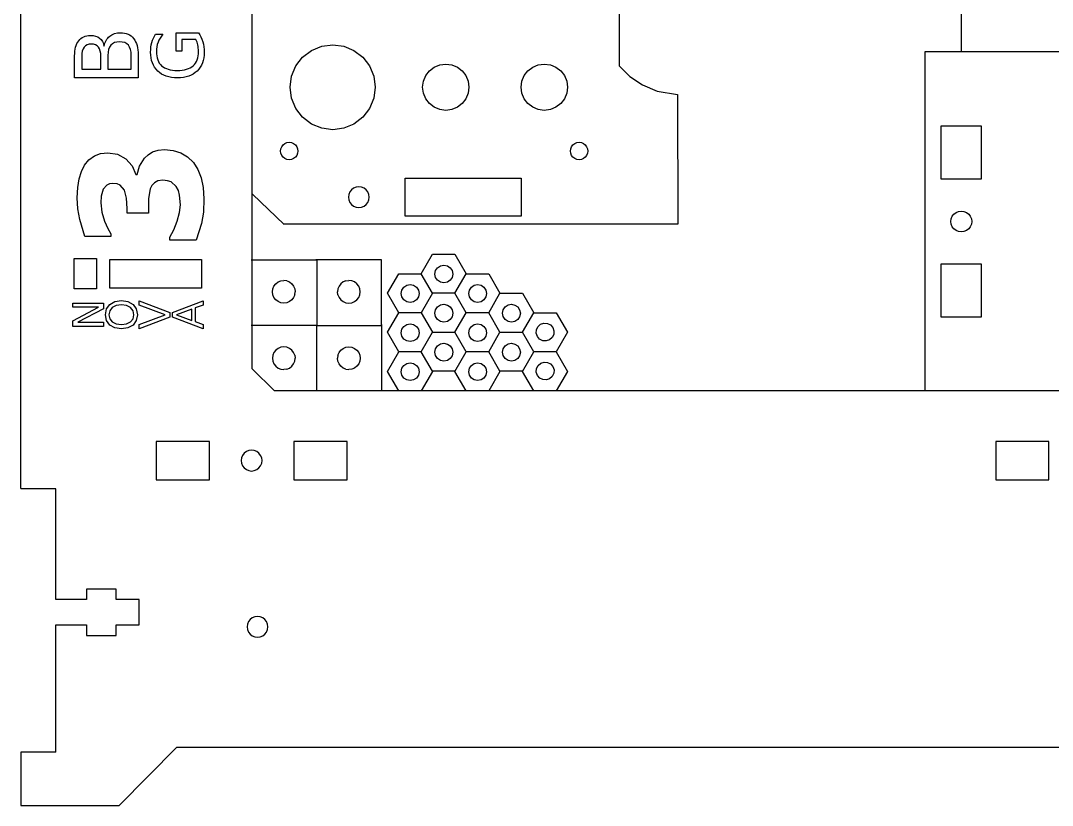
# Model space of a CAD drawing. Extents: x -217 to 647, y -204 to 340.
# Drawn here: x -217.4 to -39.4, y -199.1 to -63.8 of the extents above; entities that cross this region are included whole.
import ezdxf

# ---------------------------------------------------------------- set-up
doc = ezdxf.new("R2010")
doc.units = 0
doc.layers.add('Layer_1', color=7, linetype='CONTINUOUS')

msp = doc.modelspace()

# ---------------------------------------------------------------- linework, layer by layer
at = {"layer": 'Layer_1', "color": 3}
for p, q in [((-177.424241, -123.839025), (-177.424241, -11.013269)), ((-217.335825, -144.474832), (-217.353323, -18.901663)), ((-114.130086, -58.536387), (-114.130086, -71.540792)), ((234.573516, -69.153192), (-61.426259, -69.153192)), ((-114.130086, -71.540792), (-112.31599, -73.419207)), ((-112.31599, -73.419207), (-110.131901, -74.840139)), ((-110.131901, -74.840139), (-107.589897, -75.94535)), ((-107.589897, -75.94535), (-104.060454, -76.510923)), ((-104.060454, -76.510923), (-104.037594, -98.893488)), ((-104.037594, -98.893488), (-171.927194, -98.890665)), ((-173.593356, -127.629467), (-177.424241, -123.839025)), ((103.503815, -127.629467), (-173.593356, -127.629467)), ((-211.256476, -144.479376), (-217.344292, -144.479376)), ((-211.256476, -163.579216), (-211.256476, -144.479376)), ((-200.877274, -161.779231), (-205.967096, -161.779231)), ((-205.967096, -161.779231), (-205.967096, -163.579216)), ((-200.877274, -163.579216), (-200.877274, -161.779231)), ((-205.967096, -163.579216), (-211.256476, -163.579216)), ((-196.935166, -163.579216), (-200.877274, -163.579216)), ((-196.935166, -167.97923), (-196.935166, -163.579216)), ((-211.256476, -189.901292), (-211.256476, -167.97923)), ((-211.256476, -167.97923), (-205.967096, -167.97923)), ((-205.967096, -167.97923), (-205.967096, -169.779215)), ((-200.877274, -169.779215), (-200.877274, -167.97923)), ((-200.877274, -167.97923), (-196.935166, -167.97923)), ((-205.967096, -169.779215), (-200.877274, -169.779215)), ((-211.256476, -189.901292), (-217.344292, -189.901292)), ((-217.344292, -189.901292), (-217.344292, -199.087767)), ((-200.374772, -199.083251), (-190.39825, -189.078925)), ((-190.39825, -189.078925), (83.553018, -189.078925)), ((-217.344292, -199.087767), (-200.374772, -199.083251))]:
    msp.add_line(p, q, dxfattribs=at)
at = {"layer": 'Layer_1', "color": 5}
for p, q in [((-55.076288, -69.130784), (-55.076288, -56.206671)), ((-61.426259, -69.153192), (-61.426259, -127.653174)), ((-166.292399, -105.030218), (-166.292399, -116.319107)), ((-154.097455, -110.789885), (-152.156161, -107.42747)), ((-152.156161, -107.42747), (-148.273585, -107.427473)), ((-142.44961, -110.789885), (-140.508317, -107.42747)), ((-140.508317, -107.42747), (-136.62574, -107.427473)), ((-136.62574, -107.427473), (-134.684447, -110.789885)), ((-152.156161, -114.152298), (-154.097455, -110.789885)), ((-146.332291, -110.789885), (-148.273585, -114.152298)), ((-140.508317, -114.152298), (-142.44961, -110.789885)), ((-148.273585, -114.152298), (-152.156161, -114.152298)), ((-136.62574, -114.152298), (-140.508317, -114.152298)), ((-130.803976, -117.51613), (-128.862688, -114.153714)), ((-128.862688, -114.153714), (-124.980106, -114.153717)), ((-124.980106, -114.153717), (-123.038818, -117.516127)), ((-166.292399, -116.319107), (-177.581287, -116.319107)), ((-166.292399, -127.607996), (-166.292399, -116.319107)), ((-166.292399, -116.319107), (-155.00351, -116.319107)), ((-128.86269, -120.878542), (-130.803976, -117.51613)), ((-123.038818, -117.516127), (-124.980106, -120.878545)), ((-154.097455, -124.242699), (-152.156161, -120.880284)), ((-124.980106, -120.878545), (-128.86269, -120.878542)), ((-124.98829, -120.881906), (-123.047002, -124.244316)), ((-152.156161, -127.605111), (-154.097455, -124.242699)), ((-123.047002, -124.244316), (-124.98829, -127.606731))]:
    msp.add_line(p, q, dxfattribs=at)
at = {"layer": 'Layer_1', "color": 1}
for p, q in [((-194.091676, -66.087011), (-192.808013, -66.087011)), ((-190.521306, -69.01854), (-190.521306, -65.854179)), ((-190.521306, -65.854179), (-186.694202, -65.854179)), ((-187.136021, -67.048285), (-189.5302, -67.048285)), ((-189.5302, -67.048285), (-189.5302, -69.01854)), ((-189.5302, -69.01854), (-190.521306, -69.01854)), ((-208.042754, -73.640666), (-208.042754, -69.846243)), ((-206.822072, -69.956543), (-206.822072, -72.155241)), ((-203.512992, -72.155241), (-203.512992, -69.956543)), ((-202.307018, -69.772693), (-202.307018, -72.155241)), ((-198.284648, -72.155241), (-198.284648, -69.772693)), ((-197.063963, -69.699168), (-197.063963, -73.640666)), ((-206.822072, -72.155241), (-203.512992, -72.155241)), ((-202.307018, -72.155241), (-198.284648, -72.155241)), ((-197.063963, -73.640666), (-208.042754, -73.640666)), ((-205.570348, -87.751285), (-204.638395, -87.0805)), ((-204.638395, -87.0805), (-203.551364, -86.678022)), ((-203.551364, -86.678022), (-202.33399, -86.543798)), ((-202.33399, -86.543798), (-200.655004, -86.803329)), ((-200.655004, -86.803329), (-199.198132, -87.581783)), ((-196.005849, -87.461782), (-195.376845, -86.880997)), ((-195.376845, -86.880997), (-194.589322, -86.409657)), ((-194.589322, -86.409657), (-193.639768, -86.097209)), ((-193.639768, -86.097209), (-192.524596, -85.993069)), ((-192.524596, -85.993069), (-191.055339, -86.136071)), ((-191.055339, -86.136071), (-189.719936, -86.564992)), ((-189.719936, -86.564992), (-188.546601, -87.269363)), ((-206.868701, -89.765449), (-206.322596, -88.69038)), ((-206.322596, -88.69038), (-205.570348, -87.751285)), ((-199.198132, -87.581783), (-198.089986, -88.783965)), ((-198.089986, -88.783965), (-197.457506, -90.314428)), ((-197.260199, -90.314428), (-196.879675, -88.85277)), ((-196.879675, -88.85277), (-196.005849, -87.461782)), ((-188.546601, -87.269363), (-187.563547, -88.238514)), ((-187.563547, -88.238514), (-186.779537, -89.451194)), ((-207.266899, -91.041714), (-206.868701, -89.765449)), ((-197.457506, -90.314428), (-197.260199, -90.314428)), ((-186.779537, -89.451194), (-186.203481, -90.858129)), ((-207.510019, -92.543955), (-207.266899, -91.041714)), ((-202.496166, -92.122061), (-203.123287, -92.856403)), ((-202.036328, -91.899642), (-202.496166, -92.122061)), ((-201.4602, -91.825474), (-202.036328, -91.899642)), ((-200.7274, -91.904919), (-201.4602, -91.825474)), ((-200.163585, -92.143284), (-200.7274, -91.904919)), ((-199.416625, -93.025906), (-200.163585, -92.143284)), ((-194.7109, -92.189145), (-195.005121, -92.799902)), ((-194.279274, -91.712528), (-194.7109, -92.189145)), ((-193.671493, -91.405358), (-194.279274, -91.712528)), ((-192.848768, -91.302967), (-193.671493, -91.405358)), ((-192.011991, -91.375329), (-192.848768, -91.302967)), ((-191.390049, -91.592471), (-192.011991, -91.375329)), ((-190.523285, -92.362119), (-191.390049, -91.592471)), ((-190.151525, -93.041795), (-190.523285, -92.362119)), ((-186.203481, -90.858129), (-185.849395, -92.526316)), ((-185.849395, -92.526316), (-185.731366, -94.522784)), ((-207.483617, -96.198055), (-207.591107, -94.296837)), ((-207.591071, -94.296837), (-207.510019, -92.543955)), ((-203.461583, -94.042668), (-203.546148, -95.200654)), ((-203.123287, -92.856403), (-203.461583, -94.042668)), ((-199.078328, -94.3957), (-199.416625, -93.025906)), ((-195.005121, -92.799902), (-195.272904, -94.42395)), ((-189.938356, -93.866138), (-190.151525, -93.041795)), ((-189.804501, -95.52552), (-189.938356, -93.866138)), ((-203.546148, -95.200654), (-203.36293, -96.782368)), ((-198.9938, -96.160971), (-199.078328, -94.3957)), ((-195.272904, -94.42395), (-195.301153, -96.090331)), ((-189.938356, -96.879424), (-189.804501, -95.52552)), ((-185.731366, -94.522784), (-185.833532, -96.805285)), ((-207.161256, -98.060383), (-207.483617, -96.198055)), ((-203.36293, -96.782368), (-202.897805, -98.349859)), ((-198.9938, -96.994176), (-198.9938, -96.160971)), ((-195.301153, -96.994176), (-198.9938, -96.994176)), ((-195.301153, -96.090331), (-195.301153, -96.994176)), ((-190.340067, -98.371082), (-189.938356, -96.879424)), ((-185.833532, -96.805285), (-186.140067, -98.738253)), ((-206.26628, -100.990725), (-207.161256, -98.060383)), ((-202.897805, -98.349859), (-202.312912, -99.592624)), ((-202.312912, -99.592624), (-201.770284, -100.552942)), ((-190.92496, -99.830933), (-190.340067, -98.371082)), ((-186.140067, -98.738253), (-187.056157, -101.597954)), ((-201.770284, -100.990725), (-206.26628, -100.990725)), ((-201.770284, -100.552942), (-201.770284, -100.990725)), ((-191.608506, -101.089559), (-190.92496, -99.830933)), ((-191.608506, -101.597954), (-191.608506, -101.089559)), ((-187.056157, -101.597954), (-191.608506, -101.597954)), ((-208.098425, -110.028863), (-208.098425, -104.803688)), ((-208.098425, -104.803688), (-204.250772, -104.803688)), ((-204.250772, -104.803688), (-204.250772, -110.028863)), ((-201.99573, -109.887611), (-201.99573, -104.944912)), ((-201.99573, -104.944912), (-186.168243, -104.944912)), ((-186.168243, -104.944912), (-186.168243, -109.887611)), ((-204.250772, -110.028863), (-208.098425, -110.028863)), ((-186.168243, -109.887611), (-201.99573, -109.887611)), ((-201.09027, -112.206811), (-199.964517, -112.040428)), ((-199.964517, -112.040428), (-198.840541, -112.206811)), ((-196.883822, -112.808622), (-196.883822, -112.065206)), ((-196.883822, -112.065206), (-191.59851, -114.079507)), ((-191.15874, -114.079507), (-185.87341, -112.065206)), ((-185.87341, -112.065206), (-185.87341, -112.808622)), ((-208.33404, -113.180329), (-208.33404, -112.486475)), ((-208.33404, -112.486475), (-203.048729, -112.486475)), ((-208.33404, -115.523855), (-203.912501, -113.180329)), ((-203.912501, -113.180329), (-208.33404, -113.180329)), ((-203.048729, -113.449373), (-207.470268, -115.792899)), ((-203.048729, -112.486475), (-203.048729, -113.449373)), ((-202.708085, -114.483074), (-202.521341, -113.483005)), ((-202.521341, -113.483005), (-201.961129, -112.705959)), ((-201.982354, -113.78568), (-202.1275, -114.483074)), ((-201.546933, -113.25113), (-201.982354, -113.78568)), ((-201.961129, -112.705959), (-201.09027, -112.206811)), ((-200.861042, -112.908628), (-201.546933, -113.25113)), ((-199.964517, -112.794461), (-200.861042, -112.908628)), ((-199.070657, -112.908628), (-199.964517, -112.794461)), ((-198.385654, -113.25113), (-199.070657, -112.908628)), ((-198.840541, -112.206811), (-197.967923, -112.705959)), ((-197.950233, -113.78568), (-198.385654, -113.25113)), ((-197.967923, -112.705959), (-197.410376, -113.483005)), ((-197.805087, -114.483074), (-197.950233, -113.78568)), ((-197.410376, -113.483005), (-197.22452, -114.483074)), ((-192.433953, -114.486614), (-196.883822, -112.808622)), ((-187.824002, -113.513096), (-190.45427, -114.486614)), ((-187.824002, -115.456592), (-187.824002, -113.513096)), ((-185.87341, -112.808622), (-187.229262, -113.290071)), ((-187.229262, -113.290071), (-187.229262, -115.672537)), ((-208.33404, -116.486753), (-208.33404, -115.523855)), ((-202.521341, -115.486684), (-202.708085, -114.483074)), ((-202.708085, -114.483074), (-202.708085, -114.483074)), ((-201.961129, -116.267269), (-202.521341, -115.486684)), ((-202.1275, -114.483074), (-201.982354, -115.182237)), ((-202.1275, -114.483074), (-202.1275, -114.483074)), ((-201.982354, -115.182237), (-201.546933, -115.722098)), ((-198.385654, -115.722098), (-197.950233, -115.182237)), ((-197.410376, -115.486684), (-197.967923, -116.267269)), ((-197.950233, -115.182237), (-197.805087, -114.483074)), ((-197.22452, -114.483074), (-197.410376, -115.486684)), ((-196.883822, -116.161066), (-192.433953, -114.486614)), ((-191.59851, -114.890181), (-196.883822, -116.90802)), ((-191.59851, -114.079507), (-191.59851, -114.890181)), ((-191.59851, -114.890181), (-191.59851, -114.890181)), ((-191.15874, -114.890181), (-191.15874, -114.079507)), ((-185.87341, -116.90802), (-191.15874, -114.890181)), ((-191.15874, -114.890181), (-191.15874, -114.890181)), ((-190.45427, -114.486614), (-187.824002, -115.456592)), ((-190.45427, -114.486614), (-190.45427, -114.486614)), ((-203.048729, -116.486753), (-208.33404, -116.486753)), ((-208.33404, -116.486753), (-208.33404, -116.486753)), ((-207.470268, -115.792899), (-203.048729, -115.792899)), ((-203.048729, -115.792899), (-203.048729, -116.486753)), ((-201.09027, -116.766417), (-201.961129, -116.267269)), ((-201.546933, -115.722098), (-200.861042, -116.0646)), ((-199.964517, -116.9328), (-201.09027, -116.766417)), ((-200.861042, -116.0646), (-199.964517, -116.178767)), ((-199.964517, -116.178767), (-199.070657, -116.0646)), ((-198.838782, -116.766417), (-199.964517, -116.9328)), ((-199.070657, -116.0646), (-198.385654, -115.722098)), ((-197.967923, -116.267269), (-198.838782, -116.766417)), ((-196.883822, -116.90802), (-196.883822, -116.161066)), ((-187.229262, -115.672537), (-185.87341, -116.153986)), ((-185.87341, -116.153986), (-185.87341, -116.90802))]:
    msp.add_line(p, q, dxfattribs=at)
at = {"layer": 'Layer_1', "color": 7}
for p, q in [((-168.720625, -70.064773), (-167.201629, -68.899186)), ((-167.201629, -68.899186), (-165.432718, -68.166496)), ((-165.432718, -68.166496), (-163.534446, -67.916581)), ((-163.534446, -67.916581), (-161.636173, -68.166496)), ((-161.636173, -68.166496), (-159.867262, -68.899186)), ((-159.867262, -68.899186), (-158.348234, -70.064773)), ((-169.886209, -71.583772), (-168.720625, -70.064773)), ((-158.348234, -70.064773), (-157.182682, -71.583772)), ((-170.61893, -73.352687), (-169.886209, -71.583772)), ((-157.182682, -71.583772), (-156.449961, -73.352687)), ((-147.498744, -73.250776), (-146.863066, -72.422341)), ((-146.863066, -72.422341), (-146.034631, -71.786692)), ((-146.034631, -71.786692), (-145.069911, -71.387066)), ((-145.069911, -71.387066), (-144.034635, -71.25078)), ((-144.034635, -71.25078), (-142.99936, -71.387066)), ((-142.99936, -71.387066), (-142.034639, -71.786692)), ((-142.034639, -71.786692), (-141.206204, -72.422341)), ((-141.206204, -72.422341), (-140.570527, -73.250776)), ((-130.49875, -73.250776), (-129.863072, -72.422341)), ((-129.863072, -72.422341), (-129.034637, -71.786692)), ((-129.034637, -71.786692), (-128.069917, -71.387066)), ((-128.069917, -71.387066), (-127.034641, -71.25078)), ((-127.034641, -71.25078), (-125.999365, -71.387066)), ((-125.999365, -71.387066), (-125.034645, -71.786692)), ((-125.034645, -71.786692), (-124.20621, -72.422341)), ((-124.20621, -72.422341), (-123.570533, -73.250776)), ((-170.868845, -75.250964), (-170.61893, -73.352687)), ((-156.449961, -73.352687), (-156.200046, -75.250964)), ((-148.034627, -75.250772), (-147.898342, -74.215497)), ((-147.898342, -74.215497), (-147.498744, -73.250776)), ((-140.570527, -73.250776), (-140.170928, -74.215497)), ((-140.170928, -74.215497), (-140.034643, -75.250772)), ((-131.034633, -75.250772), (-130.898348, -74.215497)), ((-130.898348, -74.215497), (-130.49875, -73.250776)), ((-123.570533, -73.250776), (-123.170906, -74.215497)), ((-123.170906, -74.215497), (-123.034621, -75.250772)), ((-170.61893, -77.149274), (-170.868845, -75.250964)), ((-156.200046, -75.250964), (-156.449961, -77.149274)), ((-147.898342, -76.286048), (-148.034627, -75.250772)), ((-147.498744, -77.250768), (-147.898342, -76.286048)), ((-140.170928, -76.286048), (-140.570527, -77.250768)), ((-140.034643, -75.250772), (-140.170928, -76.286048)), ((-130.898348, -76.286048), (-131.034633, -75.250772)), ((-130.49875, -77.250768), (-130.898348, -76.286048)), ((-123.170906, -76.286048), (-123.570533, -77.250768)), ((-123.034621, -75.250772), (-123.170906, -76.286048)), ((-169.886209, -78.918188), (-170.61893, -77.149274)), ((-156.449961, -77.149274), (-157.182682, -78.918188)), ((-146.863066, -78.079204), (-147.498744, -77.250768)), ((-146.034631, -78.714881), (-146.863066, -78.079204)), ((-141.206204, -78.079204), (-142.034639, -78.714881)), ((-140.570527, -77.250768), (-141.206204, -78.079204)), ((-129.863072, -78.079204), (-130.49875, -77.250768)), ((-129.034637, -78.714881), (-129.863072, -78.079204)), ((-124.20621, -78.079204), (-125.034645, -78.714881)), ((-123.570533, -77.250768), (-124.20621, -78.079204)), ((-168.720625, -80.437187), (-169.886209, -78.918188)), ((-157.182682, -78.918188), (-158.348234, -80.437187)), ((-145.069911, -79.114479), (-146.034631, -78.714881)), ((-144.034635, -79.250793), (-145.069911, -79.114479)), ((-142.99936, -79.114479), (-144.034635, -79.250793)), ((-142.034639, -78.714881), (-142.99936, -79.114479)), ((-128.069917, -79.114479), (-129.034637, -78.714881)), ((-127.034641, -79.250793), (-128.069917, -79.114479)), ((-125.999365, -79.114479), (-127.034641, -79.250793)), ((-125.034645, -78.714881), (-125.999365, -79.114479)), ((-167.201629, -81.602741), (-168.720625, -80.437187)), ((-165.432718, -82.335464), (-167.201629, -81.602741)), ((-159.867262, -81.602741), (-161.636173, -82.335464)), ((-158.348234, -80.437187), (-159.867262, -81.602741)), ((-163.534446, -82.585379), (-165.432718, -82.335464)), ((-161.636173, -82.335464), (-163.534446, -82.585379)), ((-58.576266, -81.903202), (-51.676413, -81.903202)), ((-58.576266, -91.103195), (-58.576266, -81.903202)), ((-51.676413, -81.903202), (-51.676413, -91.103195)), ((-172.333678, -85.500773), (-172.095285, -85.190131)), ((-172.095285, -85.190131), (-171.784643, -84.951738)), ((-171.784643, -84.951738), (-171.422863, -84.801878)), ((-171.422863, -84.801878), (-171.034638, -84.750768)), ((-171.034638, -84.750768), (-170.646413, -84.801878)), ((-170.646413, -84.801878), (-170.284632, -84.951738)), ((-170.284632, -84.951738), (-169.973962, -85.190131)), ((-169.973962, -85.190131), (-169.735597, -85.500773)), ((-122.333666, -85.500773), (-122.095272, -85.190131)), ((-122.095272, -85.190131), (-121.78463, -84.951738)), ((-121.78463, -84.951738), (-121.42285, -84.801878)), ((-121.42285, -84.801878), (-121.034625, -84.750768)), ((-121.034625, -84.750768), (-120.6464, -84.801878)), ((-120.6464, -84.801878), (-120.284619, -84.951738)), ((-120.284619, -84.951738), (-119.973949, -85.190131)), ((-119.973949, -85.190131), (-119.735584, -85.500773)), ((-172.534621, -86.250779), (-172.48351, -85.862554)), ((-172.48351, -86.639004), (-172.534621, -86.250779)), ((-172.48351, -85.862554), (-172.333678, -85.500773)), ((-172.333678, -87.000784), (-172.48351, -86.639004)), ((-172.095285, -87.311426), (-172.333678, -87.000784)), ((-169.735597, -87.000784), (-169.973962, -87.311426)), ((-169.735597, -85.500773), (-169.585737, -85.862554)), ((-169.585737, -86.639004), (-169.735597, -87.000784)), ((-169.585737, -85.862554), (-169.534627, -86.250779)), ((-169.534627, -86.250779), (-169.585737, -86.639004)), ((-122.534608, -86.250779), (-122.483497, -85.862554)), ((-122.483497, -86.639004), (-122.534608, -86.250779)), ((-122.483497, -85.862554), (-122.333666, -85.500773)), ((-122.333666, -87.000784), (-122.483497, -86.639004)), ((-122.095272, -87.311426), (-122.333666, -87.000784)), ((-119.735584, -87.000784), (-119.973949, -87.311426)), ((-119.735584, -85.500773), (-119.585724, -85.862554)), ((-119.585724, -86.639004), (-119.735584, -87.000784)), ((-119.585724, -85.862554), (-119.534614, -86.250779)), ((-119.534614, -86.250779), (-119.585724, -86.639004)), ((-171.784643, -87.549819), (-172.095285, -87.311426)), ((-171.422863, -87.699679), (-171.784643, -87.549819)), ((-171.034638, -87.75079), (-171.422863, -87.699679)), ((-170.646413, -87.699679), (-171.034638, -87.75079)), ((-170.284632, -87.549819), (-170.646413, -87.699679)), ((-169.973962, -87.311426), (-170.284632, -87.549819)), ((-121.78463, -87.549819), (-122.095272, -87.311426)), ((-121.42285, -87.699679), (-121.78463, -87.549819)), ((-121.034625, -87.75079), (-121.42285, -87.699679)), ((-120.6464, -87.699679), (-121.034625, -87.75079)), ((-120.284619, -87.549819), (-120.6464, -87.699679)), ((-119.973949, -87.311426), (-120.284619, -87.549819)), ((-159.500498, -92.467372), (-159.93464, -92.647204)), ((-159.034634, -92.406045), (-159.500498, -92.467372)), ((-158.568769, -92.467372), (-159.034634, -92.406045)), ((-158.134627, -92.647204), (-158.568769, -92.467372)), ((-151.034621, -97.506055), (-151.034621, -90.906034)), ((-151.034621, -90.906034), (-131.034633, -90.906034)), ((-131.034633, -90.906034), (-131.034633, -97.506055)), ((-51.676413, -91.103195), (-58.576266, -91.103195)), ((-160.773292, -93.740166), (-160.834647, -94.20603)), ((-160.834647, -94.20603), (-160.773292, -94.671923)), ((-160.593488, -93.306052), (-160.773292, -93.740166)), ((-160.307428, -92.933265), (-160.593488, -93.306052)), ((-159.93464, -92.647204), (-160.307428, -92.933265)), ((-157.76184, -92.933265), (-158.134627, -92.647204)), ((-157.475779, -93.306052), (-157.76184, -92.933265)), ((-157.295975, -93.740166), (-157.475779, -93.306052)), ((-157.234648, -94.20603), (-157.295975, -93.740166)), ((-157.295975, -94.671923), (-157.234648, -94.20603)), ((-160.773292, -94.671923), (-160.593488, -95.106037)), ((-160.593488, -95.106037), (-160.307428, -95.478824)), ((-160.307428, -95.478824), (-159.93464, -95.764885)), ((-159.93464, -95.764885), (-159.500498, -95.944717)), ((-159.500498, -95.944717), (-159.034634, -96.006044)), ((-159.034634, -96.006044), (-158.568769, -95.944717)), ((-158.568769, -95.944717), (-158.134627, -95.764885)), ((-158.134627, -95.764885), (-157.76184, -95.478824)), ((-157.76184, -95.478824), (-157.475779, -95.106037)), ((-157.475779, -95.106037), (-157.295975, -94.671923)), ((-131.034633, -97.506055), (-151.034621, -97.506055)), ((-56.866592, -97.936867), (-56.686591, -97.50233)), ((-56.686591, -97.50233), (-56.400277, -97.129175)), ((-56.400277, -97.129175), (-56.027122, -96.842861)), ((-56.027122, -96.842861), (-55.592585, -96.662888)), ((-55.592585, -96.662888), (-55.126241, -96.601476)), ((-55.126297, -96.601476), (-54.659982, -96.66286)), ((-54.659925, -96.662888), (-54.225388, -96.842861)), ((-54.225388, -96.842861), (-53.852233, -97.129175)), ((-53.852233, -97.129175), (-53.565947, -97.50233)), ((-53.565947, -97.50233), (-53.385946, -97.936867)), ((-56.928032, -98.403183), (-56.866649, -97.936867)), ((-56.866592, -98.869527), (-56.927976, -98.403183)), ((-56.686591, -99.304064), (-56.866592, -98.869527)), ((-56.400277, -99.677219), (-56.686591, -99.304093)), ((-53.565947, -99.304064), (-53.852233, -99.677219)), ((-53.386002, -98.869527), (-53.566004, -99.304093)), ((-53.385946, -97.936867), (-53.324562, -98.403183)), ((-53.324562, -98.403183), (-53.385946, -98.869527)), ((-56.027122, -99.963533), (-56.400277, -99.677219)), ((-55.592641, -100.143534), (-56.027179, -99.963533)), ((-55.126241, -100.204918), (-55.592585, -100.143534)), ((-54.659982, -100.143534), (-55.126297, -100.204918)), ((-54.225388, -99.963533), (-54.659925, -100.143534)), ((-53.852233, -99.677219), (-54.225388, -99.963533)), ((-145.779333, -106.872305), (-145.44584, -106.373198)), ((-145.44584, -106.373198), (-144.94673, -106.039704)), ((-144.94673, -106.039704), (-144.357989, -105.922596)), ((-144.357989, -105.922596), (-143.759155, -106.043494)), ((-143.759155, -106.043494), (-143.27014, -106.373198)), ((-143.27014, -106.373198), (-142.940437, -106.862213)), ((-58.576266, -114.903192), (-58.576266, -105.703199)), ((-58.576266, -105.703199), (-51.676413, -105.703199)), ((-51.676413, -105.703199), (-51.676413, -114.903192)), ((-145.896441, -107.461046), (-145.779333, -106.872305)), ((-145.779333, -108.049787), (-145.896441, -107.461046)), ((-145.44584, -108.548894), (-145.779333, -108.049787)), ((-142.940437, -108.059879), (-143.27014, -108.548894)), ((-142.940437, -106.862213), (-142.819539, -107.461046)), ((-142.819539, -107.461046), (-142.940437, -108.059879)), ((-142.819539, -107.461046), (-142.819539, -107.461046)), ((-173.937209, -110.518623), (-173.870376, -110.010426)), ((-173.870376, -110.010426), (-173.674547, -109.536896)), ((-173.674547, -109.537017), (-173.363082, -109.130345)), ((-173.363082, -109.130345), (-172.957195, -108.818403)), ((-172.957195, -108.818313), (-172.484541, -108.622209)), ((-172.484541, -108.622209), (-171.977372, -108.555382)), ((-171.470168, -108.62236), (-171.977372, -108.555382)), ((-171.470168, -108.62236), (-170.997605, -108.818584)), ((-170.997605, -108.818584), (-170.591782, -109.130708)), ((-170.591782, -109.130708), (-170.280444, -109.53738)), ((-170.280444, -109.53738), (-170.084736, -110.011)), ((-170.084736, -110.011), (-170.018053, -110.519196)), ((-162.637645, -110.011), (-162.704327, -110.519196)), ((-162.441937, -109.53738), (-162.637645, -110.011)), ((-162.130599, -109.130708), (-162.441937, -109.53738)), ((-161.724775, -108.818584), (-162.130599, -109.130708)), ((-161.252212, -108.62236), (-161.724775, -108.818584)), ((-161.252212, -108.62236), (-160.745009, -108.555382)), ((-160.237839, -108.622209), (-160.745009, -108.555382)), ((-159.765185, -108.818313), (-160.237839, -108.622209)), ((-159.359298, -109.130345), (-159.765185, -108.818403)), ((-159.047833, -109.537017), (-159.359298, -109.130345)), ((-158.852005, -110.010426), (-159.047833, -109.536896)), ((-158.785171, -110.518623), (-158.852005, -110.010426)), ((-151.719132, -110.824088), (-151.602023, -110.235347)), ((-151.602023, -110.235347), (-151.26853, -109.73624)), ((-151.26853, -109.73624), (-150.76942, -109.402746)), ((-150.76942, -109.402746), (-150.180679, -109.285638)), ((-150.180679, -109.285638), (-149.581846, -109.406536)), ((-149.581846, -109.406536), (-149.092831, -109.73624)), ((-149.092831, -109.73624), (-148.763128, -110.225254)), ((-148.763128, -110.225254), (-148.642229, -110.824088)), ((-144.94673, -108.882388), (-145.44584, -108.548894)), ((-144.357989, -108.999496), (-144.94673, -108.882388)), ((-143.759155, -108.878597), (-144.357989, -108.999496)), ((-143.27014, -108.548894), (-143.759155, -108.878597)), ((-140.071287, -110.824088), (-139.954179, -110.235347)), ((-139.954179, -110.235347), (-139.620685, -109.73624)), ((-139.620685, -109.73624), (-139.121575, -109.402746)), ((-139.121575, -109.402746), (-138.532834, -109.285638)), ((-138.532834, -109.285638), (-137.934001, -109.406536)), ((-137.934001, -109.406536), (-137.444986, -109.73624)), ((-137.444986, -109.73624), (-137.115283, -110.225254)), ((-137.115283, -110.225254), (-136.994385, -110.824088)), ((-173.87056, -111.026849), (-173.937209, -110.518623)), ((-173.674822, -111.500439), (-173.87056, -111.026849)), ((-173.363484, -111.907081), (-173.674822, -111.500439)), ((-172.957657, -112.219144), (-173.363484, -111.907081)), ((-170.592214, -111.907534), (-170.998094, -112.219506)), ((-170.280719, -111.500892), (-170.592214, -111.907534)), ((-170.08489, -111.027332), (-170.280719, -111.500892)), ((-170.08489, -111.027332), (-170.018053, -110.519196)), ((-162.637491, -111.027332), (-162.704327, -110.519196)), ((-162.637491, -111.027332), (-162.441662, -111.500892)), ((-162.441662, -111.500892), (-162.130167, -111.907534)), ((-162.130167, -111.907534), (-161.724286, -112.219506)), ((-159.764723, -112.219144), (-159.358897, -111.907081)), ((-159.358897, -111.907081), (-159.047559, -111.500439)), ((-159.047559, -111.500439), (-158.85182, -111.026849)), ((-158.85182, -111.026849), (-158.785171, -110.518623)), ((-151.602023, -111.412829), (-151.719132, -110.824088)), ((-151.26853, -111.911936), (-151.602023, -111.412829)), ((-150.76942, -112.245429), (-151.26853, -111.911936)), ((-149.092831, -111.911936), (-149.581846, -112.241639)), ((-148.763128, -111.422921), (-149.092831, -111.911936)), ((-148.642229, -110.824088), (-148.763128, -111.422921)), ((-148.642229, -110.824088), (-148.642229, -110.824088)), ((-139.954179, -111.412829), (-140.071287, -110.824088)), ((-139.620685, -111.911936), (-139.954179, -111.412829)), ((-139.121575, -112.245429), (-139.620685, -111.911936)), ((-137.444986, -111.911936), (-137.934001, -112.241639)), ((-137.115283, -111.422921), (-137.444986, -111.911936)), ((-136.994385, -110.824088), (-137.115283, -111.422921)), ((-136.994385, -110.824088), (-136.994385, -110.824088)), ((-172.485064, -112.415429), (-172.957657, -112.219144)), ((-171.977927, -112.482407), (-172.485064, -112.415429)), ((-171.470727, -112.41564), (-171.977927, -112.482407)), ((-170.998094, -112.219506), (-171.470727, -112.41564)), ((-161.724286, -112.219506), (-161.251653, -112.41564)), ((-161.251653, -112.41564), (-160.744453, -112.482407)), ((-160.744453, -112.482407), (-160.237317, -112.415429)), ((-160.237317, -112.415429), (-159.764723, -112.219144)), ((-150.180679, -112.362537), (-150.76942, -112.245429)), ((-149.581846, -112.241639), (-150.180679, -112.362537)), ((-145.896441, -114.221727), (-145.779333, -113.632986)), ((-145.779333, -113.632986), (-145.44584, -113.133879)), ((-145.44584, -113.133879), (-144.94673, -112.800385)), ((-144.94673, -112.800385), (-144.357989, -112.683277)), ((-144.357989, -112.683277), (-143.759155, -112.804176)), ((-143.759155, -112.804176), (-143.27014, -113.133879)), ((-143.27014, -113.133879), (-142.940437, -113.622894)), ((-142.940437, -113.622894), (-142.819539, -114.221727)), ((-138.532834, -112.362537), (-139.121575, -112.245429)), ((-137.934001, -112.241639), (-138.532834, -112.362537)), ((-134.248597, -114.221727), (-134.131489, -113.632986)), ((-134.131489, -113.632986), (-133.797995, -113.133879)), ((-133.797995, -113.133879), (-133.298885, -112.800385)), ((-133.298885, -112.800385), (-132.710144, -112.683277)), ((-132.710144, -112.683277), (-132.111311, -112.804176)), ((-132.111311, -112.804176), (-131.622296, -113.133879)), ((-131.622296, -113.133879), (-131.292593, -113.622894)), ((-131.292593, -113.622894), (-131.171694, -114.221727)), ((-145.779333, -114.810468), (-145.896441, -114.221727)), ((-145.44584, -115.309575), (-145.779333, -114.810468)), ((-144.94673, -115.643069), (-145.44584, -115.309575)), ((-144.357989, -115.760177), (-144.94673, -115.643069)), ((-143.759155, -115.639279), (-144.357989, -115.760177)), ((-143.27014, -115.309575), (-143.759155, -115.639279)), ((-142.940437, -114.82056), (-143.27014, -115.309575)), ((-142.819539, -114.221727), (-142.940437, -114.82056)), ((-142.819539, -114.221727), (-142.819539, -114.221727)), ((-134.131489, -114.810468), (-134.248597, -114.221727)), ((-133.797995, -115.309575), (-134.131489, -114.810468)), ((-133.298885, -115.643069), (-133.797995, -115.309575)), ((-132.710144, -115.760177), (-133.298885, -115.643069)), ((-132.111311, -115.639279), (-132.710144, -115.760177)), ((-131.622296, -115.309575), (-132.111311, -115.639279)), ((-131.292593, -114.82056), (-131.622296, -115.309575)), ((-131.171694, -114.221727), (-131.292593, -114.82056)), ((-131.171694, -114.221727), (-131.171694, -114.221727)), ((-51.676413, -114.903192), (-58.576266, -114.903192)), ((-151.719132, -117.584769), (-151.602023, -116.996028)), ((-151.602023, -116.996028), (-151.26853, -116.496921)), ((-151.26853, -116.496921), (-150.76942, -116.163427)), ((-150.76942, -116.163427), (-150.180679, -116.046319)), ((-150.180679, -116.046319), (-149.581846, -116.167218)), ((-149.581846, -116.167218), (-149.092831, -116.496921)), ((-149.092831, -116.496921), (-148.763128, -116.985936)), ((-148.763128, -116.985936), (-148.642229, -117.584769)), ((-140.071287, -117.584769), (-139.954179, -116.996028)), ((-139.954179, -116.996028), (-139.620685, -116.496921)), ((-139.620685, -116.496921), (-139.121575, -116.163427)), ((-139.121575, -116.163427), (-138.532834, -116.046319)), ((-138.532834, -116.046319), (-137.934001, -116.167218)), ((-137.934001, -116.167218), (-137.444986, -116.496921)), ((-137.444986, -116.496921), (-137.115283, -116.985936)), ((-137.115283, -116.985936), (-136.994385, -117.584769)), ((-128.435925, -117.659586), (-128.394901, -117.071235)), ((-128.394901, -117.071235), (-128.136253, -116.541196)), ((-128.136253, -116.541196), (-127.678096, -116.137076)), ((-127.678096, -116.137076), (-127.099044, -115.942363)), ((-127.678096, -116.137076), (-127.678096, -116.137076)), ((-127.099044, -115.942363), (-126.510693, -115.983386)), ((-126.510693, -115.983386), (-125.980654, -116.242035)), ((-125.980654, -116.242035), (-125.576537, -116.700191)), ((-125.576537, -116.700191), (-125.383585, -117.26861)), ((-125.383585, -117.26861), (-125.422845, -117.867598)), ((-151.602023, -118.17351), (-151.719132, -117.584769)), ((-151.26853, -118.672617), (-151.602023, -118.17351)), ((-150.76942, -119.006111), (-151.26853, -118.672617)), ((-150.180679, -119.123219), (-150.76942, -119.006111)), ((-149.581846, -119.00232), (-150.180679, -119.123219)), ((-149.092831, -118.672617), (-149.581846, -119.00232)), ((-148.763128, -118.183602), (-149.092831, -118.672617)), ((-148.642229, -117.584769), (-148.763128, -118.183602)), ((-148.642229, -117.584769), (-148.642229, -117.584769)), ((-139.954179, -118.17351), (-140.071287, -117.584769)), ((-139.620685, -118.672617), (-139.954179, -118.17351)), ((-139.121575, -119.006111), (-139.620685, -118.672617)), ((-138.532834, -119.123219), (-139.121575, -119.006111)), ((-137.934001, -119.00232), (-138.532834, -119.123219)), ((-137.444986, -118.672617), (-137.934001, -119.00232)), ((-137.115283, -118.183602), (-137.444986, -118.672617)), ((-136.994385, -117.584769), (-137.115283, -118.183602)), ((-136.994385, -117.584769), (-136.994385, -117.584769)), ((-128.241209, -118.238641), (-128.435925, -117.659586)), ((-127.84542, -118.689951), (-128.241209, -118.238641)), ((-127.30705, -118.955446), (-127.84542, -118.689951)), ((-126.708065, -118.994706), (-127.30705, -118.955446)), ((-126.139647, -118.801754), (-126.708065, -118.994706)), ((-125.688337, -118.405965), (-126.139647, -118.801754)), ((-125.422845, -117.867598), (-125.688337, -118.405965)), ((-173.363484, -120.593549), (-173.674822, -121.000191)), ((-172.957657, -120.281486), (-173.363484, -120.593549)), ((-172.485064, -120.085201), (-172.957657, -120.281486)), ((-171.977927, -120.018223), (-172.485064, -120.085201)), ((-171.470727, -120.08499), (-171.977927, -120.018223)), ((-170.998094, -120.281124), (-171.470727, -120.08499)), ((-170.592214, -120.593096), (-170.998094, -120.281124)), ((-170.280719, -120.999738), (-170.592214, -120.593096)), ((-162.441662, -120.999738), (-162.130167, -120.593096)), ((-162.130167, -120.593096), (-161.724286, -120.281124)), ((-161.724286, -120.281124), (-161.251653, -120.08499)), ((-161.251653, -120.08499), (-160.744453, -120.018223)), ((-160.744453, -120.018223), (-160.237317, -120.085201)), ((-160.237317, -120.085201), (-159.764723, -120.281486)), ((-159.764723, -120.281486), (-159.358897, -120.593549)), ((-159.358897, -120.593549), (-159.047559, -121.000191)), ((-145.896441, -120.948042), (-145.779333, -120.359301)), ((-145.779333, -121.536783), (-145.896441, -120.948042)), ((-145.779333, -120.359301), (-145.44584, -119.860194)), ((-145.44584, -119.860194), (-144.94673, -119.526701)), ((-144.94673, -119.526701), (-144.357989, -119.409592)), ((-144.357989, -119.409592), (-143.759155, -119.530491)), ((-143.759155, -119.530491), (-143.27014, -119.860194)), ((-143.27014, -119.860194), (-142.940437, -120.349209)), ((-142.940437, -120.349209), (-142.819539, -120.948042)), ((-142.819539, -120.948042), (-142.940437, -121.546875)), ((-142.819539, -120.948042), (-142.819539, -120.948042)), ((-134.248597, -120.948042), (-134.131489, -120.359301)), ((-134.131489, -121.536783), (-134.248597, -120.948042)), ((-134.131489, -120.359301), (-133.797995, -119.860194)), ((-133.797995, -119.860194), (-133.298885, -119.526701)), ((-133.298885, -119.526701), (-132.710144, -119.409592)), ((-132.710144, -119.409592), (-132.111311, -119.530491)), ((-132.111311, -119.530491), (-131.622296, -119.860194)), ((-131.622296, -119.860194), (-131.292593, -120.349209)), ((-131.292593, -120.349209), (-131.171694, -120.948042)), ((-131.171694, -120.948042), (-131.292593, -121.546875)), ((-131.171694, -120.948042), (-131.171694, -120.948042)), ((-173.87056, -121.473781), (-173.937209, -121.982008)), ((-173.937209, -121.982008), (-173.870376, -122.490204)), ((-173.674822, -121.000191), (-173.87056, -121.473781)), ((-173.870376, -122.490204), (-173.674547, -122.963734)), ((-170.08489, -121.473298), (-170.280719, -120.999738)), ((-170.280444, -122.963251), (-170.084736, -122.48963)), ((-170.08489, -121.473298), (-170.018053, -121.981434)), ((-170.084736, -122.48963), (-170.018053, -121.981434)), ((-162.637491, -121.473298), (-162.704327, -121.981434)), ((-162.637645, -122.48963), (-162.704327, -121.981434)), ((-162.441937, -122.963251), (-162.637645, -122.48963)), ((-162.637491, -121.473298), (-162.441662, -120.999738)), ((-158.852005, -122.490204), (-159.047833, -122.963734)), ((-159.047559, -121.000191), (-158.85182, -121.473781)), ((-158.785171, -121.982008), (-158.852005, -122.490204)), ((-158.85182, -121.473781), (-158.785171, -121.982008)), ((-150.76942, -122.889742), (-150.180679, -122.772634)), ((-150.180679, -122.772634), (-149.581846, -122.893533)), ((-145.44584, -122.03589), (-145.779333, -121.536783)), ((-144.94673, -122.369384), (-145.44584, -122.03589)), ((-144.357989, -122.486492), (-144.94673, -122.369384)), ((-143.759155, -122.365594), (-144.357989, -122.486492)), ((-143.27014, -122.03589), (-143.759155, -122.365594)), ((-142.940437, -121.546875), (-143.27014, -122.03589)), ((-139.121575, -122.889742), (-138.532834, -122.772634)), ((-138.532834, -122.772634), (-137.934001, -122.893533)), ((-133.797995, -122.03589), (-134.131489, -121.536783)), ((-133.298885, -122.369384), (-133.797995, -122.03589)), ((-132.710144, -122.486492), (-133.298885, -122.369384)), ((-132.111311, -122.365594), (-132.710144, -122.486492)), ((-131.622296, -122.03589), (-132.111311, -122.365594)), ((-131.292593, -121.546875), (-131.622296, -122.03589)), ((-127.656679, -122.848174), (-127.077624, -122.65346)), ((-127.077624, -122.65346), (-126.489272, -122.694484)), ((-126.489272, -122.694484), (-125.959233, -122.953132)), ((-173.674547, -122.963613), (-173.363082, -123.370285)), ((-173.363082, -123.370285), (-172.957195, -123.682227)), ((-172.957195, -123.682317), (-172.484541, -123.878421)), ((-172.484541, -123.878421), (-171.977372, -123.945249)), ((-171.470168, -123.87827), (-171.977372, -123.945249)), ((-171.470168, -123.87827), (-170.997605, -123.682046)), ((-170.997605, -123.682046), (-170.591782, -123.369923)), ((-170.591782, -123.369923), (-170.280444, -122.963251)), ((-162.130599, -123.369923), (-162.441937, -122.963251)), ((-161.724775, -123.682046), (-162.130599, -123.369923)), ((-161.252212, -123.87827), (-161.724775, -123.682046)), ((-161.252212, -123.87827), (-160.745009, -123.945249)), ((-160.237839, -123.878421), (-160.745009, -123.945249)), ((-159.765185, -123.682317), (-160.237839, -123.878421)), ((-159.359298, -123.370285), (-159.765185, -123.682227)), ((-159.047833, -122.963613), (-159.359298, -123.370285)), ((-151.719132, -124.311084), (-151.602023, -123.722343)), ((-151.602023, -124.899825), (-151.719132, -124.311084)), ((-151.602023, -123.722343), (-151.26853, -123.223236)), ((-151.26853, -123.223236), (-150.76942, -122.889742)), ((-149.581846, -122.893533), (-149.092831, -123.223236)), ((-149.092831, -123.223236), (-148.763128, -123.712251)), ((-148.763128, -123.712251), (-148.642229, -124.311084)), ((-148.642229, -124.311084), (-148.763128, -124.909917)), ((-148.642229, -124.311084), (-148.642229, -124.311084)), ((-140.071287, -124.311084), (-139.954179, -123.722343)), ((-139.954179, -124.899825), (-140.071287, -124.311084)), ((-139.954179, -123.722343), (-139.620685, -123.223236)), ((-139.620685, -123.223236), (-139.121575, -122.889742)), ((-137.934001, -122.893533), (-137.444986, -123.223236)), ((-137.444986, -123.223236), (-137.115283, -123.712251)), ((-137.115283, -123.712251), (-136.994385, -124.311084)), ((-136.994385, -124.311084), (-137.115283, -124.909917)), ((-136.994385, -124.311084), (-136.994385, -124.311084)), ((-128.414505, -124.370684), (-128.373481, -123.782332)), ((-128.219791, -124.949739), (-128.414505, -124.370684)), ((-128.373481, -123.782332), (-128.114833, -123.252294)), ((-128.114833, -123.252294), (-127.656679, -122.848174)), ((-127.656679, -122.848174), (-127.656679, -122.848174)), ((-125.959233, -122.953132), (-125.555117, -123.411286)), ((-125.555117, -123.411286), (-125.362167, -123.979704)), ((-125.362167, -123.979704), (-125.401424, -124.578696)), ((-151.26853, -125.398932), (-151.602023, -124.899825)), ((-150.76942, -125.732426), (-151.26853, -125.398932)), ((-150.180679, -125.849534), (-150.76942, -125.732426)), ((-149.581846, -125.728636), (-150.180679, -125.849534)), ((-149.092831, -125.398932), (-149.581846, -125.728636)), ((-148.763128, -124.909917), (-149.092831, -125.398932)), ((-139.620685, -125.398932), (-139.954179, -124.899825)), ((-139.121575, -125.732426), (-139.620685, -125.398932)), ((-138.532834, -125.849534), (-139.121575, -125.732426)), ((-137.934001, -125.728636), (-138.532834, -125.849534)), ((-137.444986, -125.398932), (-137.934001, -125.728636)), ((-137.115283, -124.909917), (-137.444986, -125.398932)), ((-127.824003, -125.401046), (-128.219791, -124.949739)), ((-127.285633, -125.666544), (-127.824003, -125.401046)), ((-126.686644, -125.705801), (-127.285633, -125.666544)), ((-126.118226, -125.512851), (-126.686644, -125.705801)), ((-125.666916, -125.117063), (-126.118226, -125.512851)), ((-125.401424, -124.578696), (-125.666916, -125.117063)), ((-193.985295, -136.329419), (-193.985295, -142.929411)), ((-184.803675, -136.329419), (-193.985295, -136.329419)), ((-184.803675, -142.929411), (-184.803675, -136.329419)), ((-161.05126, -136.329419), (-170.232852, -136.329419)), ((-170.232852, -136.329419), (-170.232852, -142.929411)), ((-161.05126, -142.929411), (-161.05126, -136.329419)), ((-40.008717, -136.329419), (-49.190337, -136.329419)), ((-49.190337, -136.329419), (-49.190337, -142.929411)), ((-40.008717, -142.929411), (-40.008717, -136.329419)), ((-179.075495, -138.728533), (-179.255129, -139.163071)), ((-178.789717, -138.355407), (-179.075495, -138.728533)), ((-178.417324, -138.069065), (-178.789717, -138.355407)), ((-177.983662, -137.889063), (-178.417324, -138.069065)), ((-177.518277, -137.82768), (-177.983662, -137.889063)), ((-177.052865, -137.889063), (-177.518277, -137.82768)), ((-176.619202, -138.069065), (-177.052865, -137.889063)), ((-176.24681, -138.355407), (-176.619202, -138.069065)), ((-175.96106, -138.728533), (-176.24681, -138.355407)), ((-175.781425, -139.163071), (-175.96106, -138.728533)), ((-179.255129, -139.163071), (-179.3164, -139.629387)), ((-179.3164, -139.629387), (-179.255129, -140.095702)), ((-179.255129, -140.095702), (-179.075495, -140.53024)), ((-179.075495, -140.53024), (-178.789717, -140.903394)), ((-176.24681, -140.903394), (-175.96106, -140.53024)), ((-175.96106, -140.53024), (-175.781425, -140.095702)), ((-175.720155, -139.629387), (-175.781425, -139.163071)), ((-175.781425, -140.095702), (-175.720155, -139.629387)), ((-178.789717, -140.903394), (-178.417324, -141.189737)), ((-178.417324, -141.189737), (-177.983662, -141.36971)), ((-177.983662, -141.36971), (-177.518277, -141.431093)), ((-177.518277, -141.431093), (-177.052865, -141.36971)), ((-177.052865, -141.36971), (-176.619202, -141.189737)), ((-176.619202, -141.189737), (-176.24681, -140.903394)), ((-193.985295, -142.929411), (-184.803675, -142.929411)), ((-170.232852, -142.929411), (-161.05126, -142.929411)), ((-49.190337, -142.929411), (-40.008717, -142.929411)), ((-177.768242, -167.023061), (-178.053992, -167.396187)), ((-177.395849, -166.736746), (-177.768242, -167.023061)), ((-176.962158, -166.556745), (-177.395849, -166.736746)), ((-176.496774, -166.495362), (-176.962158, -166.556745)), ((-176.03139, -166.556745), (-176.496774, -166.495362)), ((-175.597727, -166.736746), (-176.03139, -166.556745)), ((-175.225306, -167.023061), (-175.597727, -166.736746)), ((-174.939556, -167.396187), (-175.225306, -167.023089)), ((-178.233626, -167.830781), (-178.294896, -168.297068)), ((-178.294896, -168.297068), (-178.233626, -168.763384)), ((-178.053992, -167.396187), (-178.233626, -167.830781)), ((-178.233626, -168.763384), (-178.053992, -169.197922)), ((-174.759922, -167.830781), (-174.939556, -167.396187)), ((-174.939556, -169.197922), (-174.759922, -168.763412)), ((-174.698652, -168.297068), (-174.759922, -167.830781)), ((-174.759922, -168.763384), (-174.698652, -168.297068)), ((-178.053992, -169.197922), (-177.768242, -169.571104)), ((-177.768242, -169.571104), (-177.395849, -169.857447)), ((-177.395849, -169.857447), (-176.962158, -170.037392)), ((-176.962158, -170.037392), (-176.496774, -170.098775)), ((-176.496774, -170.098775), (-176.03139, -170.037392)), ((-176.03139, -170.037392), (-175.597727, -169.857447)), ((-175.597727, -169.857447), (-175.225306, -169.571104)), ((-175.225306, -169.571104), (-174.939556, -169.197922))]:
    msp.add_line(p, q, dxfattribs=at)
at = {"layer": 'Layer_1', "color": 6}
for p, q in [((-171.921239, -98.907514), (-177.387404, -93.679009)), ((-177.581288, -105.030218), (-166.292399, -105.030218)), ((-155.141093, -105.030218), (-166.429982, -105.030218)), ((-155.141093, -116.319107), (-155.141093, -105.030218)), ((-155.141094, -116.181512), (-155.141094, -127.470401))]:
    msp.add_line(p, q, dxfattribs=at)
at = {"layer": 'Layer_1', "color": 2}
for p, q in [((-148.274765, -107.426843), (-146.333471, -104.064428)), ((-146.333471, -104.064428), (-142.450895, -104.064431)), ((-142.450895, -104.064431), (-140.509601, -107.426843)), ((-146.333471, -110.789256), (-148.274765, -107.426843)), ((-142.450895, -110.789256), (-146.333471, -110.789256)), ((-136.62692, -114.153342), (-134.685626, -110.790927)), ((-134.685626, -110.790927), (-130.80305, -110.790929)), ((-130.80305, -110.790929), (-128.861756, -114.153342)), ((-154.097455, -117.516384), (-152.156161, -114.153968)), ((-134.685626, -117.515754), (-136.62692, -114.153342)), ((-152.156161, -120.878796), (-154.097455, -117.516384)), ((-148.273585, -120.878796), (-152.156161, -120.878796)), ((-142.44961, -124.242699), (-140.508317, -120.880284)), ((-146.332291, -124.242699), (-148.273585, -127.605111)), ((-140.508317, -127.605111), (-142.44961, -124.242699)), ((-134.684447, -124.242699), (-136.62574, -127.605111))]:
    msp.add_line(p, q, dxfattribs=at)
at = {"layer": 'Layer_1', "color": 4}
for p, q in [((-148.273585, -114.153971), (-146.332291, -117.516384)), ((-142.44961, -117.516384), (-140.508317, -114.153968)), ((-148.274765, -120.879657), (-146.333471, -117.517242)), ((-146.333471, -117.517242), (-142.450895, -117.517245)), ((-140.508317, -120.878796), (-142.44961, -117.516384)), ((-136.62692, -120.879657), (-134.685626, -117.517242)), ((-134.685626, -117.517242), (-130.80305, -117.517245)), ((-146.333471, -124.242069), (-148.274765, -120.879657)), ((-136.62574, -120.878796), (-140.508317, -120.878796)), ((-134.685626, -124.242069), (-136.62692, -120.879657)), ((-130.812157, -124.244319), (-128.870869, -120.881903)), ((-142.450895, -124.242069), (-146.333471, -124.242069)), ((-130.80305, -124.242069), (-134.685626, -124.242069)), ((-128.870872, -127.606731), (-130.812157, -124.244319))]:
    msp.add_line(p, q, dxfattribs=at)
at = {"layer": 'Layer_1', "color": 1}
for points in [[(-208.042754, -69.846243), (-208.042744, -68.713819), (-207.807431, -67.841212), (-207.336817, -67.228395)], [(-207.336817, -67.228395), (-206.866185, -66.615604), (-206.197015, -66.309221), (-205.32931, -66.309195)], [(-205.32931, -66.309195), (-204.65768, -66.309221), (-204.123328, -66.466087), (-203.726244, -66.77982)], [(-203.726244, -66.77982), (-203.329147, -67.093578), (-203.08158, -67.554412), (-202.983539, -68.16232)], [(-202.983539, -68.16232), (-202.82666, -67.431854), (-202.498201, -66.865629), (-201.998169, -66.46362)], [(-201.998169, -66.46362), (-201.503029, -66.056755), (-200.882883, -65.853296), (-200.137731, -65.85327)], [(-200.299507, -67.419569), (-200.985831, -67.419595), (-201.490771, -67.613237), (-201.814333, -68.00052)], [(-198.777332, -68.00052), (-199.110688, -67.613237), (-199.618081, -67.419595), (-200.299507, -67.419569)], [(-200.137731, -65.85327), (-199.157261, -65.853296), (-198.399851, -66.186663), (-197.865496, -66.85337)], [(-197.865496, -66.85337), (-197.33114, -67.520104), (-197.063963, -68.468703), (-197.063963, -69.699168)], [(-194.939489, -69.19169), (-194.93948, -68.610558), (-194.867835, -68.059293), (-194.724551, -67.537868)], [(-194.724551, -67.537868), (-194.58125, -67.012444), (-194.370291, -66.52886), (-194.091676, -66.087011)], [(-193.661798, -67.508001), (-193.852846, -68.009532), (-193.948375, -68.536929), (-193.948383, -69.090195)], [(-192.808013, -66.087011), (-193.186139, -66.532833), (-193.470735, -67.006497), (-193.661798, -67.508001)], [(-186.78973, -67.949824), (-186.865356, -67.615496), (-186.980787, -67.314983), (-187.136021, -67.048285)], [(-186.694202, -65.854179), (-186.363833, -66.319895), (-186.113071, -66.833347), (-185.941917, -67.394559)], [(-185.941917, -67.394559), (-185.774743, -67.955797), (-185.691157, -68.55485), (-185.691155, -69.19169)], [(-206.410276, -68.338769), (-206.684798, -68.691744), (-206.822061, -69.231011), (-206.822072, -69.956543)], [(-205.167534, -67.80197), (-205.721488, -67.80197), (-206.135735, -67.980911), (-206.410276, -68.338769)], [(-203.917436, -68.338769), (-204.191958, -67.980911), (-204.608657, -67.80197), (-205.167534, -67.80197)], [(-203.512992, -69.956543), (-203.512986, -69.231011), (-203.6478, -68.691744), (-203.917436, -68.338769)], [(-201.814333, -68.00052), (-202.142783, -68.38292), (-202.307012, -68.973636), (-202.307018, -69.772693)], [(-198.284648, -69.772693), (-198.284645, -68.973636), (-198.448874, -68.38292), (-198.777332, -68.00052)], [(-193.715532, -72.463546), (-194.531495, -71.675449), (-194.93948, -70.584813), (-194.939489, -69.19169)], [(-193.948383, -69.090195), (-193.948375, -70.180804), (-193.643878, -71.000768), (-193.034895, -71.55006)], [(-187.595751, -71.55006), (-186.986756, -71.000768), (-186.68226, -70.180804), (-186.682262, -69.090195)], [(-185.691155, -69.19169), (-185.691157, -70.584813), (-186.097151, -71.675449), (-186.909141, -72.463546)], [(-186.682262, -69.090195), (-186.68226, -68.664292), (-186.718085, -68.284203), (-186.78973, -67.949824)], [(-190.312338, -73.639731), (-191.769137, -73.639731), (-192.903535, -73.247669), (-193.715532, -72.463546)], [(-193.034895, -71.55006), (-192.425893, -72.095378), (-191.518377, -72.368024), (-190.312338, -72.368024)], [(-190.312338, -72.368024), (-189.110269, -72.368024), (-188.204741, -72.095378), (-187.595751, -71.55006)], [(-186.909141, -72.463546), (-187.72511, -73.247669), (-188.859509, -73.639731), (-190.312338, -73.639731)]]:
    msp.add_open_spline(points, degree=3, dxfattribs=at)

doc.saveas('drawing.dxf')
